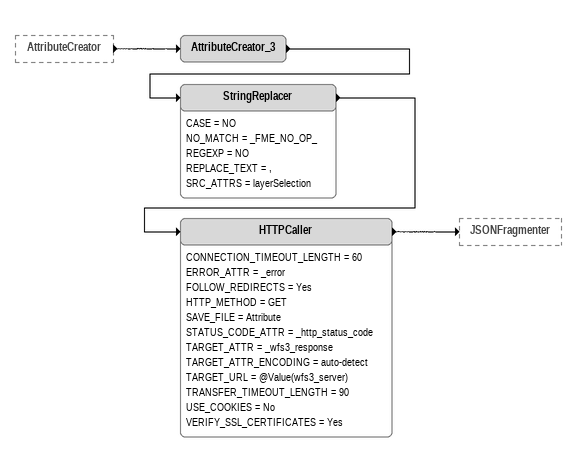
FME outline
AttributeCreator [outside]
    -> AttributeCreator_3
AttributeCreator_3
    -> StringReplacer
StringReplacer
    CASE = NO
    NO_MATCH = _FME_NO_OP_
    REGEXP = NO
    REPLACE_TEXT = ,
    SRC_ATTRS = layerSelection
    -> HTTPCaller
HTTPCaller
    CONNECTION_TIMEOUT_LENGTH = 60
    ERROR_ATTR = _error
    FOLLOW_REDIRECTS = Yes
    HTTP_METHOD = GET
    SAVE_FILE = Attribute
    STATUS_CODE_ATTR = _http_status_code
    TARGET_ATTR = _wfs3_response
    TARGET_ATTR_ENCODING = auto-detect
    TARGET_URL = @Value(wfs3_server)
    TRANSFER_TIMEOUT_LENGTH = 90
    USE_COOKIES = No
    VERIFY_SSL_CERTIFICATES = Yes
    -> JSONFragmenter
